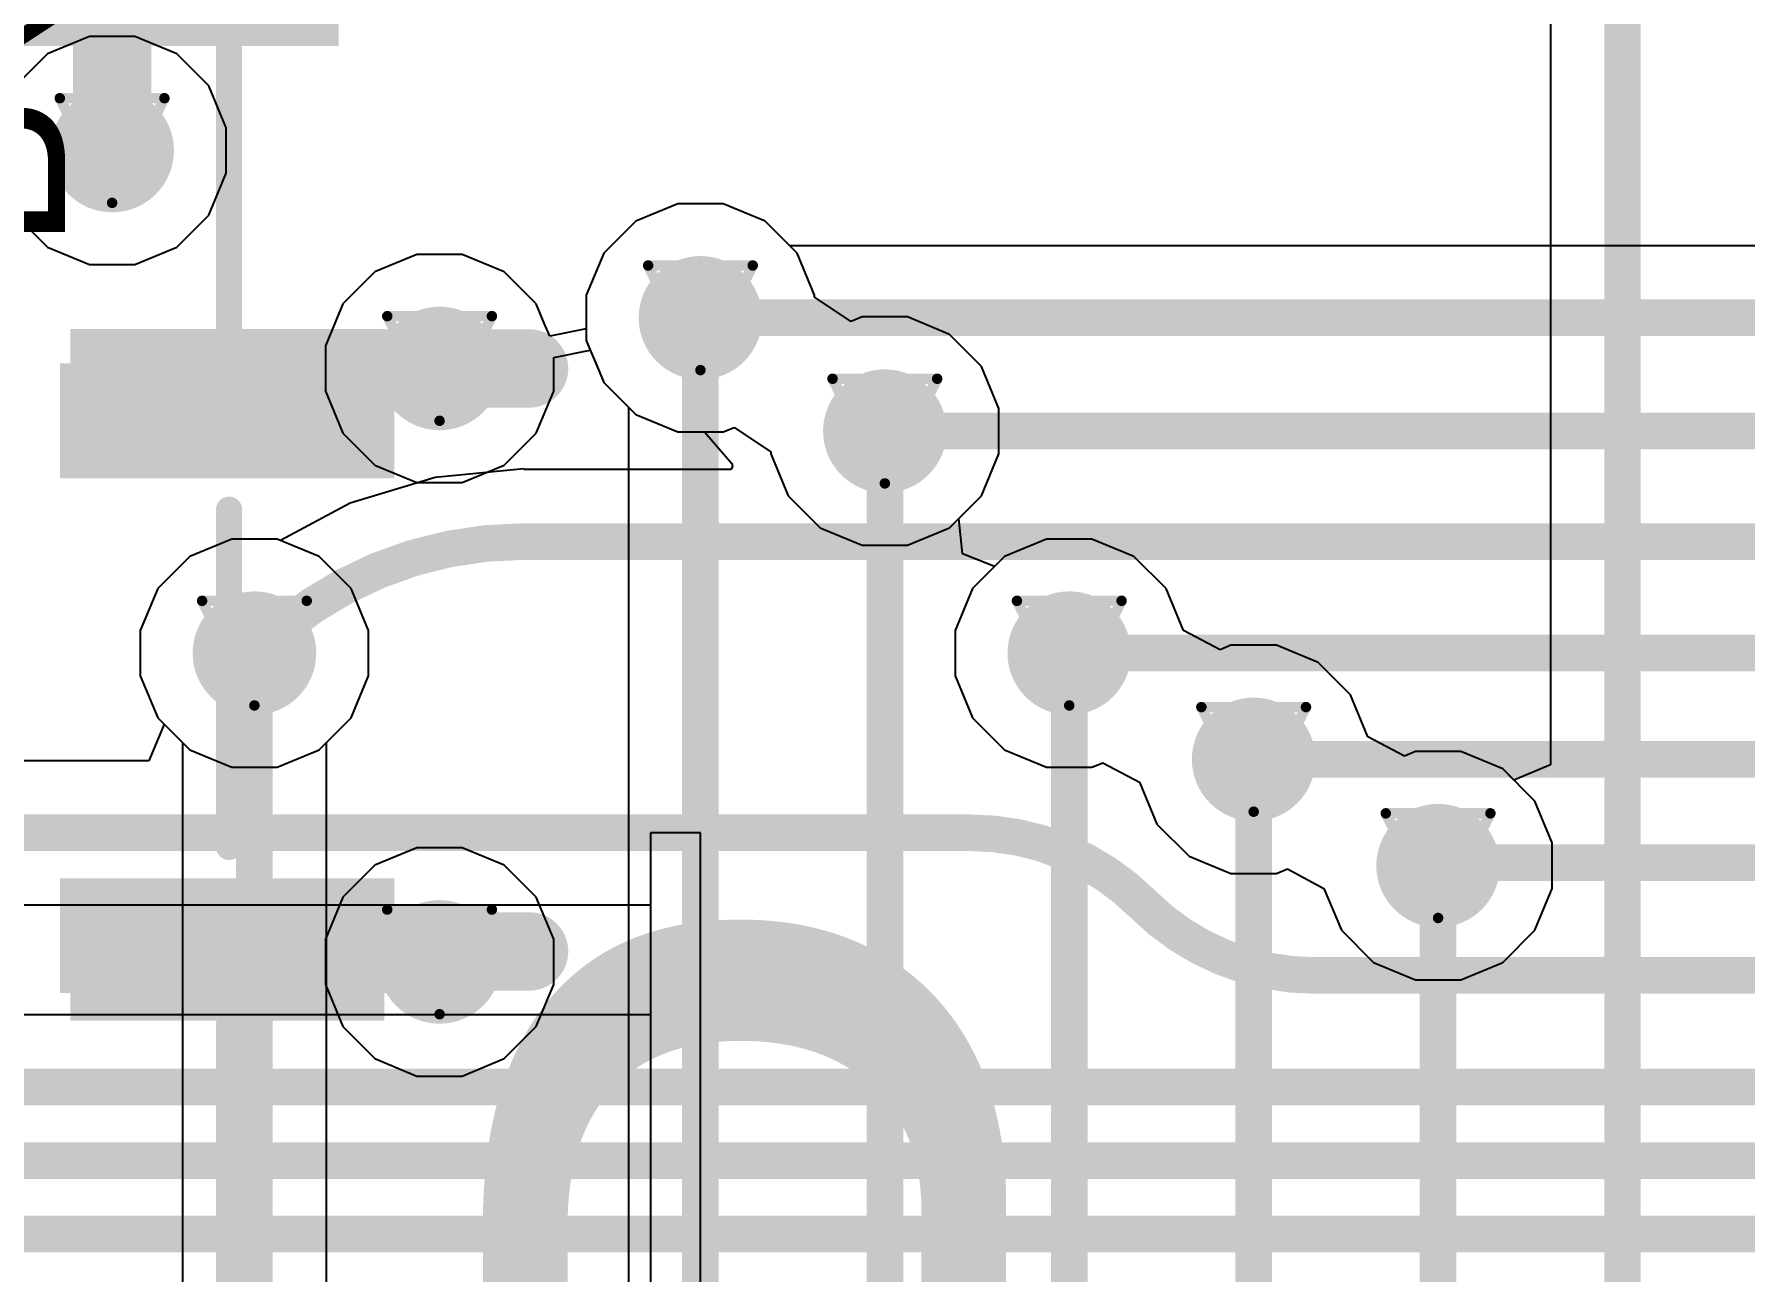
# Model space of a CAD drawing. Header units: inches. Extents: x 0 to 211, y 0 to 201.
# Drawn here: x 0.2434 to 0.5703, y 2.5834 to 2.82 of the extents above; entities that cross this region are included whole.
import ezdxf

# ---------------------------------------------------------------- set-up
doc = ezdxf.new("R2010")
doc.units = ezdxf.units.IN
doc.header["$MEASUREMENT"] = 0
for name, color, linetype in [('Bottom Layer', 5, 'Continuous'), ('Bottom Overlay', 54, 'Continuous'), ('Drill Drawing', 1, 'Continuous'), ('Layer 1', 16, 'Continuous'), ('Layer 2', 76, 'Continuous'), ('Top Layer', 1, 'Continuous'), ('Top Overlay', 2, 'Continuous'), ('Top Paste', 8, 'Continuous'), ('Top Solder', 216, 'Continuous'), ('Via Holes', 16, 'Continuous')]:
    doc.layers.add(name, color=color, linetype=linetype)
doc.styles.add('Arial', font='', dxfattribs={"height": 0.2})
doc.styles.add('Arial Black_Bold', font='', dxfattribs={"height": 0.2})
doc.styles.get('Arial').set_extended_font_data('Arial')
doc.styles.get('Arial Black_Bold').set_extended_font_data('Arial Black', bold=True)

# ---------------------------------------------------------------- blocks, each defined once
blk = doc.blocks.new('FH41_40S_0_5SH_05__32')
at = {"layer": 'Top Layer'}
for points in [[(0.418075, -0.05301), (0.448075, -0.05301), (0.448075, -0.13301), (0.418075, -0.13301)], [(0.237065, -0.08368), (0.255065, -0.08368), (0.255065, -0.14368), (0.237065, -0.14368)], [(0.335495, -0.0836799), (0.353495, -0.0836799), (0.353495, -0.1436799), (0.335495, -0.1436799)]]:
    blk.add_hatch(color=1, dxfattribs=at).paths.add_polyline_path(points)
at = {"layer": 'Top Paste'}
for points in [[(0.418075, -0.05301), (0.448075, -0.05301), (0.448075, -0.13301), (0.418075, -0.13301)], [(0.237065, -0.08368), (0.255065, -0.08368), (0.255065, -0.14368), (0.237065, -0.14368)], [(0.335495, -0.0836799), (0.353495, -0.0836799), (0.353495, -0.1436799), (0.335495, -0.1436799)]]:
    blk.add_hatch(color=8, dxfattribs=at).paths.add_polyline_path(points)
at = {"layer": 'Top Solder'}
for points in [[(0.416106, -0.051041), (0.450044, -0.051041), (0.450044, -0.134979), (0.416106, -0.134979)], [(0.235096, -0.081711), (0.257034, -0.081711), (0.257034, -0.145649), (0.235096, -0.145649)], [(0.333526, -0.0817109), (0.355464, -0.0817109), (0.355464, -0.1456489), (0.333526, -0.1456489)]]:
    blk.add_hatch(color=216, dxfattribs=at).paths.add_polyline_path(points)
at = {"layer": 'Top Overlay'}
for points in [[(0.164614, -0.114027, 0.005, 0.005, 0), (0.229086, -0.114027, 0.005, 0.005, 0)], [(0.263034, -0.114027, 0.005, 0.005, 0), (0.327516, -0.114027, 0.005, 0.005, 0)], [(0.361464, -0.114027, 0.005, 0.005, 0), (0.416096, -0.114027, 0.005, 0.005, 0)]]:
    blk.add_lwpolyline(points, format="xyseb", dxfattribs=at)
for points in [[(0.227836, -0.114027, 0.0025, 0.0025, 1), (0.230336, -0.114027, 0.0025, 0.0025, 1)], [(0.261784, -0.114027, 0.0025, 0.0025, 1), (0.264284, -0.114027, 0.0025, 0.0025, 1)], [(0.326266, -0.114027, 0.0025, 0.0025, 1), (0.328766, -0.114027, 0.0025, 0.0025, 1)], [(0.360214, -0.114027, 0.0025, 0.0025, 1), (0.362714, -0.114027, 0.0025, 0.0025, 1)], [(0.414846, -0.114027, 0.0025, 0.0025, 1), (0.417346, -0.114027, 0.0025, 0.0025, 1)]]:
    blk.add_lwpolyline(points, format="xyseb", close=True, dxfattribs=at)

msp = doc.modelspace()

# ---------------------------------------------------------------- hatches: boundary and pattern name
at = {"layer": 'Bottom Layer'}
h = msp.add_hatch(color=5, dxfattribs=at)
edge = h.paths.add_edge_path()
edge.add_arc((0.2583168, 2.797723), 0.011811, 0, 360)
h = msp.add_hatch(color=5, dxfattribs=at)
edge = h.paths.add_edge_path()
edge.add_arc((0.3707561, 2.7657497), 0.011811, 0, 360)
h = msp.add_hatch(color=5, dxfattribs=at)
edge = h.paths.add_edge_path()
edge.add_arc((0.3208984, 2.7560681), 0.011811, 0, 360)
h = msp.add_hatch(color=5, dxfattribs=at)
edge = h.paths.add_edge_path()
edge.add_arc((0.4060002, 2.7440962), 0.011811, 0, 360)
h = msp.add_hatch(color=5, dxfattribs=at)
edge = h.paths.add_edge_path()
edge.add_arc((0.2855121, 2.7016568), 0.011811, 0, 360)
h = msp.add_hatch(color=5, dxfattribs=at)
edge = h.paths.add_edge_path()
edge.add_arc((0.4412441, 2.7016568), 0.011811, 0, 360)
h = msp.add_hatch(color=5, dxfattribs=at)
edge = h.paths.add_edge_path()
edge.add_arc((0.4764882, 2.6813458), 0.011811, 0, 360)
h = msp.add_hatch(color=5, dxfattribs=at)
edge = h.paths.add_edge_path()
edge.add_arc((0.5117323, 2.6610348), 0.011811, 0, 360)
h = msp.add_hatch(color=5, dxfattribs=at)
edge = h.paths.add_edge_path()
edge.add_arc((0.3208984, 2.6426381), 0.011811, 0, 360)
at = {"layer": 'Layer 1'}
h = msp.add_hatch(color=16, dxfattribs=at)
edge = h.paths.add_edge_path()
edge.add_arc((0.2583168, 2.797723), 0.011811, 0, 360)
h = msp.add_hatch(color=16, dxfattribs=at)
edge = h.paths.add_edge_path()
edge.add_arc((0.3707561, 2.7657497), 0.011811, 0, 360)
h = msp.add_hatch(color=16, dxfattribs=at)
edge = h.paths.add_edge_path()
edge.add_arc((0.3208984, 2.7560681), 0.011811, 0, 360)
h = msp.add_hatch(color=16, dxfattribs=at)
edge = h.paths.add_edge_path()
edge.add_arc((0.4060002, 2.7440962), 0.011811, 0, 360)
h = msp.add_hatch(color=16, dxfattribs=at)
edge = h.paths.add_edge_path()
edge.add_arc((0.2855121, 2.7016568), 0.011811, 0, 360)
h = msp.add_hatch(color=16, dxfattribs=at)
edge = h.paths.add_edge_path()
edge.add_arc((0.4412441, 2.7016568), 0.011811, 0, 360)
h = msp.add_hatch(color=16, dxfattribs=at)
edge = h.paths.add_edge_path()
edge.add_arc((0.4764882, 2.6813458), 0.011811, 0, 360)
h = msp.add_hatch(color=16, dxfattribs=at)
edge = h.paths.add_edge_path()
edge.add_arc((0.5117323, 2.6610348), 0.011811, 0, 360)
h = msp.add_hatch(color=16, dxfattribs=at)
edge = h.paths.add_edge_path()
edge.add_arc((0.3208984, 2.6426381), 0.011811, 0, 360)
at = {"layer": 'Layer 2'}
h = msp.add_hatch(color=76, dxfattribs=at)
edge = h.paths.add_edge_path()
edge.add_arc((0.2583168, 2.797723), 0.011811, 0, 360)
h = msp.add_hatch(color=76, dxfattribs=at)
edge = h.paths.add_edge_path()
edge.add_arc((0.3707561, 2.7657497), 0.011811, 0, 360)
h = msp.add_hatch(color=76, dxfattribs=at)
edge = h.paths.add_edge_path()
edge.add_arc((0.3208984, 2.7560681), 0.011811, 0, 360)
h = msp.add_hatch(color=76, dxfattribs=at)
edge = h.paths.add_edge_path()
edge.add_arc((0.4060002, 2.7440962), 0.011811, 0, 360)
h = msp.add_hatch(color=76, dxfattribs=at)
edge = h.paths.add_edge_path()
edge.add_arc((0.2855121, 2.7016568), 0.011811, 0, 360)
h = msp.add_hatch(color=76, dxfattribs=at)
edge = h.paths.add_edge_path()
edge.add_arc((0.4412441, 2.7016568), 0.011811, 0, 360)
h = msp.add_hatch(color=76, dxfattribs=at)
edge = h.paths.add_edge_path()
edge.add_arc((0.4764882, 2.6813458), 0.011811, 0, 360)
h = msp.add_hatch(color=76, dxfattribs=at)
edge = h.paths.add_edge_path()
edge.add_arc((0.5117323, 2.6610348), 0.011811, 0, 360)
h = msp.add_hatch(color=76, dxfattribs=at)
edge = h.paths.add_edge_path()
edge.add_arc((0.3208984, 2.6426381), 0.011811, 0, 360)
at = {"layer": 'Top Layer'}
h = msp.add_hatch(color=1, dxfattribs=at)
edge = h.paths.add_edge_path()
edge.add_arc((0.2583168, 2.797723), 0.011811, 0, 360)
h = msp.add_hatch(color=1, dxfattribs=at)
edge = h.paths.add_edge_path()
edge.add_arc((0.3707561, 2.7657497), 0.011811, 0, 360)
h = msp.add_hatch(color=1, dxfattribs=at)
edge = h.paths.add_edge_path()
edge.add_arc((0.3208984, 2.7560681), 0.011811, 0, 360)
for points in [[(0.2503112, 2.7370681), (0.3103112, 2.7370681), (0.3103112, 2.7635821), (0.2503112, 2.7635821)], [(0.2503113, 2.6314318), (0.3103113, 2.6314318), (0.3103113, 2.656638), (0.2503113, 2.656638)]]:
    msp.add_hatch(color=1, dxfattribs=at).paths.add_polyline_path(points)
h = msp.add_hatch(color=1, dxfattribs=at)
edge = h.paths.add_edge_path()
edge.add_arc((0.4060002, 2.7440962), 0.011811, 0, 360)
h = msp.add_hatch(color=1, dxfattribs=at)
edge = h.paths.add_edge_path()
edge.add_arc((0.2855121, 2.7016568), 0.011811, 0, 360)
h = msp.add_hatch(color=1, dxfattribs=at)
edge = h.paths.add_edge_path()
edge.add_arc((0.4412441, 2.7016568), 0.011811, 0, 360)
h = msp.add_hatch(color=1, dxfattribs=at)
edge = h.paths.add_edge_path()
edge.add_arc((0.4764882, 2.6813458), 0.011811, 0, 360)
h = msp.add_hatch(color=1, dxfattribs=at)
edge = h.paths.add_edge_path()
edge.add_arc((0.5117323, 2.6610348), 0.011811, 0, 360)
h = msp.add_hatch(color=1, dxfattribs=at)
edge = h.paths.add_edge_path()
edge.add_arc((0.3208984, 2.6426381), 0.011811, 0, 360)
at = {"layer": 'Via Holes'}
h = msp.add_hatch(color=7, dxfattribs=at)
edge = h.paths.add_edge_path()
edge.add_arc((0.2583168, 2.797723), 0.0059055, 0, 360)
h = msp.add_hatch(color=7, dxfattribs=at)
edge = h.paths.add_edge_path()
edge.add_arc((0.3707561, 2.7657497), 0.0059055, 0, 360)
h = msp.add_hatch(color=7, dxfattribs=at)
edge = h.paths.add_edge_path()
edge.add_arc((0.3208984, 2.7560681), 0.0059055, 0, 360)
h = msp.add_hatch(color=7, dxfattribs=at)
edge = h.paths.add_edge_path()
edge.add_arc((0.4060002, 2.7440962), 0.0059055, 0, 360)
h = msp.add_hatch(color=7, dxfattribs=at)
edge = h.paths.add_edge_path()
edge.add_arc((0.2855121, 2.7016568), 0.0059055, 0, 360)
h = msp.add_hatch(color=7, dxfattribs=at)
edge = h.paths.add_edge_path()
edge.add_arc((0.4412441, 2.7016568), 0.0059055, 0, 360)
h = msp.add_hatch(color=7, dxfattribs=at)
edge = h.paths.add_edge_path()
edge.add_arc((0.4764882, 2.6813458), 0.0059055, 0, 360)
h = msp.add_hatch(color=7, dxfattribs=at)
edge = h.paths.add_edge_path()
edge.add_arc((0.5117323, 2.6610348), 0.0059055, 0, 360)
h = msp.add_hatch(color=7, dxfattribs=at)
edge = h.paths.add_edge_path()
edge.add_arc((0.3208984, 2.6426381), 0.0059055, 0, 360)

# ---------------------------------------------------------------- linework, layer by layer
at = {"layer": 'Bottom Layer'}
for p, q in [((0.5332119, 2.829804), (0.5332119, 2.6803002)), ((0.3664176, 2.7875607), (0.3584012, 2.7842402)), ((0.3750946, 2.7875607), (0.3664176, 2.7875607)), ((0.383111, 2.7842402), (0.3750946, 2.7875607)), ((0.3584012, 2.7842402), (0.3522656, 2.7781046)), ((0.3892466, 2.7781046), (0.383111, 2.7842402)), ((0.3522656, 2.7781046), (0.3489451, 2.7700882)), ((0.3925671, 2.7700882), (0.3892466, 2.7781046)), ((0.3489451, 2.7700882), (0.3489451, 2.7614112)), ((0.3925671, 2.7697169), (0.3925671, 2.7700882)), ((0.3995672, 2.7650396), (0.3925671, 2.7697169)), ((0.4016617, 2.7659072), (0.3995672, 2.7650396)), ((0.4103387, 2.7659072), (0.4016617, 2.7659072)), ((0.4183551, 2.7625867), (0.4103387, 2.7659072)), ((0.4244907, 2.7564511), (0.4183551, 2.7625867)), ((0.3489451, 2.7614112), (0.3522656, 2.7533948)), ((0.4278112, 2.7484347), (0.4244907, 2.7564511)), ((0.3522656, 2.7533948), (0.3569915, 2.7486689)), ((0.3569915, 2.7486689), (0.3569915, 2.4678591)), ((0.4278112, 2.7397577), (0.4278112, 2.7484347)), ((0.4244907, 2.7317413), (0.4278112, 2.7397577)), ((0.4201389, 2.7273895), (0.4244907, 2.7317413)), ((0.4208431, 2.7206265), (0.4201389, 2.7273895)), ((0.2811736, 2.7234678), (0.2731572, 2.7201473)), ((0.2898506, 2.7234678), (0.2811736, 2.7234678)), ((0.297867, 2.7201473), (0.2898506, 2.7234678)), ((0.4369056, 2.7234678), (0.4288892, 2.7201473)), ((0.4455826, 2.7234678), (0.4369056, 2.7234678)), ((0.453599, 2.7201473), (0.4455826, 2.7234678)), ((0.2731572, 2.7201473), (0.2670216, 2.7140117)), ((0.3040026, 2.7140117), (0.297867, 2.7201473)), ((0.4269279, 2.718186), (0.4208431, 2.7206265)), ((0.4288892, 2.7201473), (0.4269279, 2.718186)), ((0.4597346, 2.7140117), (0.453599, 2.7201473)), ((0.2670216, 2.7140117), (0.2637011, 2.7059953)), ((0.3073231, 2.7059953), (0.3040026, 2.7140117)), ((0.4630551, 2.7059954), (0.4597346, 2.7140117)), ((0.2637011, 2.7059953), (0.2637011, 2.6973183)), ((0.3073231, 2.6973183), (0.3073231, 2.7059953)), ((0.4700552, 2.7022892), (0.4630551, 2.7059954)), ((0.4721497, 2.7031568), (0.4700552, 2.7022892)), ((0.4808267, 2.7031568), (0.4721497, 2.7031568)), ((0.4888431, 2.6998363), (0.4808267, 2.7031568)), ((0.2637011, 2.6973183), (0.2670216, 2.6893019)), ((0.3040026, 2.6893019), (0.3073231, 2.6973183)), ((0.4949787, 2.6937007), (0.4888431, 2.6998363)), ((0.4982992, 2.6856844), (0.4949787, 2.6937007)), ((0.2670216, 2.6893019), (0.2717476, 2.6845759)), ((0.2992766, 2.6845759), (0.3040026, 2.6893019)), ((0.2717476, 2.6845759), (0.2717476, 2.3712637)), ((0.2992766, 2.3701575), (0.2992766, 2.6845759)), ((0.5052993, 2.6819782), (0.4982992, 2.6856844)), ((0.5073938, 2.6828458), (0.5052993, 2.6819782)), ((0.5160708, 2.6828458), (0.5073938, 2.6828458)), ((0.5240872, 2.6795253), (0.5160708, 2.6828458)), ((0.5262119, 2.6774006), (0.5240872, 2.6795253)), ((0.5332119, 2.6803002), (0.5262119, 2.6774006))]:
    msp.add_line(p, q, dxfattribs=at)
for points in [[(0.5469764, 2.4507781, 0.007, 0.007, 0), (0.5469764, 2.9341599, 0.007, 0.007, 0)], [(0.370756, 2.7657496, 0.007, 0.007, 0), (0.3707561, 2.7657497, 0.007, 0.007, 0)], [(0.370756, 2.4507781, 0.007, 0.007, 0), (0.370756, 2.7657496, 0.007, 0.007, 0)], [(0.4060001, 2.7440961, 0.007, 0.007, 0), (0.4060002, 2.7440962, 0.007, 0.007, 0)], [(0.4060001, 2.4507781, 0.007, 0.007, 0), (0.4060001, 2.7440961, 0.007, 0.007, 0)], [(0.2855121, 2.3701575, 0.007, 0.007, 0), (0.2855121, 2.7016568, 0.007, 0.007, 0)], [(0.4412441, 2.4507781, 0.007, 0.007, 0), (0.4412441, 2.7016568, 0.007, 0.007, 0)], [(0.4764882, 2.4507781, 0.007, 0.007, 0), (0.4764882, 2.6813458, 0.007, 0.007, 0)], [(0.5117323, 2.4507781, 0.007, 0.007, 0), (0.5117323, 2.6610348, 0.007, 0.007, 0)]]:
    msp.add_lwpolyline(points, format="xyseb", dxfattribs=at)
for points in [[(0.369006, 2.7657496, 0.0035, 0.0035, 1), (0.372506, 2.7657496, 0.0035, 0.0035, 1)], [(0.369006, 2.7657496, 0.0035, 0.0035, 1), (0.372506, 2.7657496, 0.0035, 0.0035, 1)], [(0.3690061, 2.7657497, 0.0035, 0.0035, 1), (0.3725061, 2.7657497, 0.0035, 0.0035, 1)], [(0.4042501, 2.7440961, 0.0035, 0.0035, 1), (0.4077501, 2.7440961, 0.0035, 0.0035, 1)], [(0.4042501, 2.7440961, 0.0035, 0.0035, 1), (0.4077501, 2.7440961, 0.0035, 0.0035, 1)], [(0.4042502, 2.7440962, 0.0035, 0.0035, 1), (0.4077502, 2.7440962, 0.0035, 0.0035, 1)], [(0.2837621, 2.7016568, 0.0035, 0.0035, 1), (0.2872621, 2.7016568, 0.0035, 0.0035, 1)], [(0.4394941, 2.7016568, 0.0035, 0.0035, 1), (0.4429941, 2.7016568, 0.0035, 0.0035, 1)], [(0.4747382, 2.6813458, 0.0035, 0.0035, 1), (0.4782382, 2.6813458, 0.0035, 0.0035, 1)], [(0.5099823, 2.6610348, 0.0035, 0.0035, 1), (0.5134823, 2.6610348, 0.0035, 0.0035, 1)]]:
    msp.add_lwpolyline(points, format="xyseb", close=True, dxfattribs=at)
at = {"layer": 'Drill Drawing'}
for points in [[(0.2483168, 2.807723, 0.002, 0.002, 0), (0.2683168, 2.807723, 0.002, 0.002, 0)], [(0.2483168, 2.807723, 0.002, 0.002, 0), (0.2583168, 2.787723, 0.002, 0.002, 0)], [(0.2583168, 2.787723, 0.002, 0.002, 0), (0.2683168, 2.807723, 0.002, 0.002, 0)], [(0.3607561, 2.7757497, 0.002, 0.002, 0), (0.3807561, 2.7757497, 0.002, 0.002, 0)], [(0.3607561, 2.7757497, 0.002, 0.002, 0), (0.3707561, 2.7557497, 0.002, 0.002, 0)], [(0.3707561, 2.7557497, 0.002, 0.002, 0), (0.3807561, 2.7757497, 0.002, 0.002, 0)], [(0.3108984, 2.7660681, 0.002, 0.002, 0), (0.3308984, 2.7660681, 0.002, 0.002, 0)], [(0.3108984, 2.7660681, 0.002, 0.002, 0), (0.3208984, 2.7460681, 0.002, 0.002, 0)], [(0.3208984, 2.7460681, 0.002, 0.002, 0), (0.3308984, 2.7660681, 0.002, 0.002, 0)], [(0.3960002, 2.7540962, 0.002, 0.002, 0), (0.4160002, 2.7540962, 0.002, 0.002, 0)], [(0.3960002, 2.7540962, 0.002, 0.002, 0), (0.4060002, 2.7340962, 0.002, 0.002, 0)], [(0.4060002, 2.7340962, 0.002, 0.002, 0), (0.4160002, 2.7540962, 0.002, 0.002, 0)], [(0.2755121, 2.7116568, 0.002, 0.002, 0), (0.2955121, 2.7116568, 0.002, 0.002, 0)], [(0.2755121, 2.7116568, 0.002, 0.002, 0), (0.2855121, 2.6916568, 0.002, 0.002, 0)], [(0.2855121, 2.6916568, 0.002, 0.002, 0), (0.2955121, 2.7116568, 0.002, 0.002, 0)], [(0.4312441, 2.7116568, 0.002, 0.002, 0), (0.4512441, 2.7116568, 0.002, 0.002, 0)], [(0.4312441, 2.7116568, 0.002, 0.002, 0), (0.4412441, 2.6916568, 0.002, 0.002, 0)], [(0.4412441, 2.6916568, 0.002, 0.002, 0), (0.4512441, 2.7116568, 0.002, 0.002, 0)], [(0.4664882, 2.6913458, 0.002, 0.002, 0), (0.4864882, 2.6913458, 0.002, 0.002, 0)], [(0.4664882, 2.6913458, 0.002, 0.002, 0), (0.4764882, 2.6713458, 0.002, 0.002, 0)], [(0.4764882, 2.6713458, 0.002, 0.002, 0), (0.4864882, 2.6913458, 0.002, 0.002, 0)], [(0.5017323, 2.6710348, 0.002, 0.002, 0), (0.5217323, 2.6710348, 0.002, 0.002, 0)], [(0.5017323, 2.6710348, 0.002, 0.002, 0), (0.5117323, 2.6510348, 0.002, 0.002, 0)], [(0.5117323, 2.6510348, 0.002, 0.002, 0), (0.5217323, 2.6710348, 0.002, 0.002, 0)], [(0.3108984, 2.6526381, 0.002, 0.002, 0), (0.3308984, 2.6526381, 0.002, 0.002, 0)], [(0.3108984, 2.6526381, 0.002, 0.002, 0), (0.3208984, 2.6326381, 0.002, 0.002, 0)], [(0.3208984, 2.6326381, 0.002, 0.002, 0), (0.3308984, 2.6526381, 0.002, 0.002, 0)]]:
    msp.add_lwpolyline(points, format="xyseb", dxfattribs=at)
for points in [[(0.2478168, 2.807723, 0.001, 0.001, 1), (0.2488168, 2.807723, 0.001, 0.001, 1)], [(0.2478168, 2.807723, 0.001, 0.001, 1), (0.2488168, 2.807723, 0.001, 0.001, 1)], [(0.2678168, 2.807723, 0.001, 0.001, 1), (0.2688168, 2.807723, 0.001, 0.001, 1)], [(0.2678168, 2.807723, 0.001, 0.001, 1), (0.2688168, 2.807723, 0.001, 0.001, 1)], [(0.2578168, 2.787723, 0.001, 0.001, 1), (0.2588168, 2.787723, 0.001, 0.001, 1)], [(0.2578168, 2.787723, 0.001, 0.001, 1), (0.2588168, 2.787723, 0.001, 0.001, 1)], [(0.3602561, 2.7757497, 0.001, 0.001, 1), (0.3612561, 2.7757497, 0.001, 0.001, 1)], [(0.3602561, 2.7757497, 0.001, 0.001, 1), (0.3612561, 2.7757497, 0.001, 0.001, 1)], [(0.3802561, 2.7757497, 0.001, 0.001, 1), (0.3812561, 2.7757497, 0.001, 0.001, 1)], [(0.3802561, 2.7757497, 0.001, 0.001, 1), (0.3812561, 2.7757497, 0.001, 0.001, 1)], [(0.3103984, 2.7660681, 0.001, 0.001, 1), (0.3113984, 2.7660681, 0.001, 0.001, 1)], [(0.3103984, 2.7660681, 0.001, 0.001, 1), (0.3113984, 2.7660681, 0.001, 0.001, 1)], [(0.3303984, 2.7660681, 0.001, 0.001, 1), (0.3313984, 2.7660681, 0.001, 0.001, 1)], [(0.3303984, 2.7660681, 0.001, 0.001, 1), (0.3313984, 2.7660681, 0.001, 0.001, 1)], [(0.3702561, 2.7557497, 0.001, 0.001, 1), (0.3712561, 2.7557497, 0.001, 0.001, 1)], [(0.3702561, 2.7557497, 0.001, 0.001, 1), (0.3712561, 2.7557497, 0.001, 0.001, 1)], [(0.3955002, 2.7540962, 0.001, 0.001, 1), (0.3965002, 2.7540962, 0.001, 0.001, 1)], [(0.3955002, 2.7540962, 0.001, 0.001, 1), (0.3965002, 2.7540962, 0.001, 0.001, 1)], [(0.4155002, 2.7540962, 0.001, 0.001, 1), (0.4165002, 2.7540962, 0.001, 0.001, 1)], [(0.4155002, 2.7540962, 0.001, 0.001, 1), (0.4165002, 2.7540962, 0.001, 0.001, 1)], [(0.3203984, 2.7460681, 0.001, 0.001, 1), (0.3213984, 2.7460681, 0.001, 0.001, 1)], [(0.3203984, 2.7460681, 0.001, 0.001, 1), (0.3213984, 2.7460681, 0.001, 0.001, 1)], [(0.4055002, 2.7340962, 0.001, 0.001, 1), (0.4065002, 2.7340962, 0.001, 0.001, 1)], [(0.4055002, 2.7340962, 0.001, 0.001, 1), (0.4065002, 2.7340962, 0.001, 0.001, 1)], [(0.2750121, 2.7116568, 0.001, 0.001, 1), (0.2760121, 2.7116568, 0.001, 0.001, 1)], [(0.2750121, 2.7116568, 0.001, 0.001, 1), (0.2760121, 2.7116568, 0.001, 0.001, 1)], [(0.2950121, 2.7116568, 0.001, 0.001, 1), (0.2960121, 2.7116568, 0.001, 0.001, 1)], [(0.2950121, 2.7116568, 0.001, 0.001, 1), (0.2960121, 2.7116568, 0.001, 0.001, 1)], [(0.4307441, 2.7116568, 0.001, 0.001, 1), (0.4317441, 2.7116568, 0.001, 0.001, 1)], [(0.4307441, 2.7116568, 0.001, 0.001, 1), (0.4317441, 2.7116568, 0.001, 0.001, 1)], [(0.4507441, 2.7116568, 0.001, 0.001, 1), (0.4517441, 2.7116568, 0.001, 0.001, 1)], [(0.4507441, 2.7116568, 0.001, 0.001, 1), (0.4517441, 2.7116568, 0.001, 0.001, 1)], [(0.2850121, 2.6916568, 0.001, 0.001, 1), (0.2860121, 2.6916568, 0.001, 0.001, 1)], [(0.2850121, 2.6916568, 0.001, 0.001, 1), (0.2860121, 2.6916568, 0.001, 0.001, 1)], [(0.4407441, 2.6916568, 0.001, 0.001, 1), (0.4417441, 2.6916568, 0.001, 0.001, 1)], [(0.4407441, 2.6916568, 0.001, 0.001, 1), (0.4417441, 2.6916568, 0.001, 0.001, 1)], [(0.4659882, 2.6913458, 0.001, 0.001, 1), (0.4669882, 2.6913458, 0.001, 0.001, 1)], [(0.4659882, 2.6913458, 0.001, 0.001, 1), (0.4669882, 2.6913458, 0.001, 0.001, 1)], [(0.4859882, 2.6913458, 0.001, 0.001, 1), (0.4869882, 2.6913458, 0.001, 0.001, 1)], [(0.4859882, 2.6913458, 0.001, 0.001, 1), (0.4869882, 2.6913458, 0.001, 0.001, 1)], [(0.4759882, 2.6713458, 0.001, 0.001, 1), (0.4769882, 2.6713458, 0.001, 0.001, 1)], [(0.4759882, 2.6713458, 0.001, 0.001, 1), (0.4769882, 2.6713458, 0.001, 0.001, 1)], [(0.5012323, 2.6710348, 0.001, 0.001, 1), (0.5022323, 2.6710348, 0.001, 0.001, 1)], [(0.5012323, 2.6710348, 0.001, 0.001, 1), (0.5022323, 2.6710348, 0.001, 0.001, 1)], [(0.5212323, 2.6710348, 0.001, 0.001, 1), (0.5222323, 2.6710348, 0.001, 0.001, 1)], [(0.5212323, 2.6710348, 0.001, 0.001, 1), (0.5222323, 2.6710348, 0.001, 0.001, 1)], [(0.3103984, 2.6526381, 0.001, 0.001, 1), (0.3113984, 2.6526381, 0.001, 0.001, 1)], [(0.3103984, 2.6526381, 0.001, 0.001, 1), (0.3113984, 2.6526381, 0.001, 0.001, 1)], [(0.3303984, 2.6526381, 0.001, 0.001, 1), (0.3313984, 2.6526381, 0.001, 0.001, 1)], [(0.3303984, 2.6526381, 0.001, 0.001, 1), (0.3313984, 2.6526381, 0.001, 0.001, 1)], [(0.5112323, 2.6510348, 0.001, 0.001, 1), (0.5122323, 2.6510348, 0.001, 0.001, 1)], [(0.5112323, 2.6510348, 0.001, 0.001, 1), (0.5122323, 2.6510348, 0.001, 0.001, 1)], [(0.3203984, 2.6326381, 0.001, 0.001, 1), (0.3213984, 2.6326381, 0.001, 0.001, 1)], [(0.3203984, 2.6326381, 0.001, 0.001, 1), (0.3213984, 2.6326381, 0.001, 0.001, 1)]]:
    msp.add_lwpolyline(points, format="xyseb", close=True, dxfattribs=at)
at = {"layer": 'Layer 1'}
for p, q in [((0.3664176, 2.7875607), (0.3584012, 2.7842402)), ((0.3750946, 2.7875607), (0.3664176, 2.7875607)), ((0.383111, 2.7842402), (0.3750946, 2.7875607)), ((0.3584012, 2.7842402), (0.3522656, 2.7781046)), ((0.3892466, 2.7781046), (0.383111, 2.7842402)), ((0.3522656, 2.7781046), (0.3489451, 2.7700882)), ((0.3925671, 2.7700882), (0.3892466, 2.7781046)), ((0.3489451, 2.7700882), (0.3489451, 2.7614112)), ((0.3925671, 2.7697169), (0.3925671, 2.7700882)), ((0.3995672, 2.7650396), (0.3925671, 2.7697169)), ((0.4016617, 2.7659072), (0.3995672, 2.7650396)), ((0.4103387, 2.7659072), (0.4016617, 2.7659072)), ((0.4183551, 2.7625867), (0.4103387, 2.7659072)), ((0.4244907, 2.7564511), (0.4183551, 2.7625867)), ((0.3489451, 2.7614112), (0.3522656, 2.7533948)), ((0.4278112, 2.7484347), (0.4244907, 2.7564511)), ((0.3522656, 2.7533948), (0.3584012, 2.7472592)), ((0.3584012, 2.7472592), (0.3664176, 2.7439387)), ((0.4278112, 2.7397577), (0.4278112, 2.7484347)), ((0.3664176, 2.7439387), (0.3750946, 2.7439387)), ((0.3750946, 2.7439387), (0.3771891, 2.7448063)), ((0.3771891, 2.7448063), (0.3841892, 2.740129)), ((0.3841892, 2.740129), (0.3841892, 2.7397577)), ((0.3841892, 2.7397577), (0.3875097, 2.7317413)), ((0.4244907, 2.7317413), (0.4278112, 2.7397577)), ((0.3875097, 2.7317413), (0.3936453, 2.7256057)), ((0.4183551, 2.7256057), (0.4244907, 2.7317413)), ((0.2811736, 2.7234678), (0.2731572, 2.7201473)), ((0.2898506, 2.7234678), (0.2811736, 2.7234678)), ((0.297867, 2.7201473), (0.2898506, 2.7234678)), ((0.3936453, 2.7256057), (0.4016617, 2.7222852)), ((0.4103387, 2.7222852), (0.4183551, 2.7256057)), ((0.4369056, 2.7234678), (0.4288892, 2.7201473)), ((0.4455826, 2.7234678), (0.4369056, 2.7234678)), ((0.453599, 2.7201473), (0.4455826, 2.7234678)), ((0.2731572, 2.7201473), (0.2670216, 2.7140117)), ((0.3040026, 2.7140117), (0.297867, 2.7201473)), ((0.4016617, 2.7222852), (0.4103387, 2.7222852)), ((0.4288892, 2.7201473), (0.4227536, 2.7140117)), ((0.4597346, 2.7140117), (0.453599, 2.7201473)), ((0.2670216, 2.7140117), (0.2637011, 2.7059953)), ((0.3073231, 2.7059953), (0.3040026, 2.7140117)), ((0.4227536, 2.7140117), (0.4194331, 2.7059953)), ((0.4630551, 2.7059954), (0.4597346, 2.7140117)), ((0.2637011, 2.7059953), (0.2637011, 2.6973183)), ((0.3073231, 2.6973183), (0.3073231, 2.7059953)), ((0.4194331, 2.7059953), (0.4194331, 2.6973183)), ((0.4700552, 2.7022892), (0.4630551, 2.7059954)), ((0.4721497, 2.7031568), (0.4700552, 2.7022892)), ((0.4808267, 2.7031568), (0.4721497, 2.7031568)), ((0.4888431, 2.6998363), (0.4808267, 2.7031568)), ((0.2637011, 2.6973183), (0.2670216, 2.6893019)), ((0.3040026, 2.6893019), (0.3073231, 2.6973183)), ((0.4194331, 2.6973183), (0.4227536, 2.6893019)), ((0.4949787, 2.6937007), (0.4888431, 2.6998363)), ((0.4982992, 2.6856844), (0.4949787, 2.6937007)), ((0.2670216, 2.6893019), (0.2731572, 2.6831663)), ((0.297867, 2.6831663), (0.3040026, 2.6893019)), ((0.4227536, 2.6893019), (0.4288892, 2.6831663)), ((0.5052993, 2.6819782), (0.4982992, 2.6856844)), ((0.2731572, 2.6831663), (0.2811736, 2.6798458)), ((0.2898506, 2.6798458), (0.297867, 2.6831663)), ((0.4288892, 2.6831663), (0.4369056, 2.6798458)), ((0.5073938, 2.6828458), (0.5052993, 2.6819782)), ((0.5160708, 2.6828458), (0.5073938, 2.6828458)), ((0.5240872, 2.6795253), (0.5160708, 2.6828458)), ((0.2811736, 2.6798458), (0.2898506, 2.6798458)), ((0.4369056, 2.6798458), (0.4455826, 2.6798458)), ((0.4455826, 2.6798458), (0.4476771, 2.6807134)), ((0.4476771, 2.6807134), (0.4546772, 2.6770072)), ((0.5302228, 2.6733897), (0.5240872, 2.6795253)), ((0.4546772, 2.6770072), (0.4579977, 2.6689909)), ((0.5335433, 2.6653733), (0.5302228, 2.6733897)), ((0.4579977, 2.6689909), (0.4641333, 2.6628553)), ((0.5335433, 2.6566963), (0.5335433, 2.6653733)), ((0.4641333, 2.6628553), (0.4721497, 2.6595348)), ((0.4721497, 2.6595348), (0.4808267, 2.6595348)), ((0.4808267, 2.6595348), (0.4829212, 2.6604024)), ((0.4829212, 2.6604024), (0.4899213, 2.6566962)), ((0.4899213, 2.6566962), (0.4932418, 2.6486799)), ((0.5302228, 2.6486799), (0.5335433, 2.6566963)), ((0.4932418, 2.6486799), (0.4993774, 2.6425443)), ((0.5240872, 2.6425443), (0.5302228, 2.6486799)), ((0.4993774, 2.6425443), (0.5073938, 2.6392238)), ((0.5160708, 2.6392238), (0.5240872, 2.6425443)), ((0.5073938, 2.6392238), (0.5160708, 2.6392238))]:
    msp.add_line(p, q, dxfattribs=at)
at = {"layer": 'Layer 2'}
for p, q in [((0.2539783, 2.819534), (0.2459619, 2.8162135)), ((0.2626553, 2.819534), (0.2539783, 2.819534)), ((0.2706717, 2.8162135), (0.2626553, 2.819534)), ((0.2459619, 2.8162135), (0.2398263, 2.8100779)), ((0.2768073, 2.8100779), (0.2706717, 2.8162135)), ((0.2801278, 2.8020615), (0.2768073, 2.8100779)), ((0.2801278, 2.7933845), (0.2801278, 2.8020615)), ((0.2768073, 2.7853681), (0.2801278, 2.7933845)), ((0.3664176, 2.7875607), (0.3584012, 2.7842402)), ((0.3750946, 2.7875607), (0.3664176, 2.7875607)), ((0.383111, 2.7842402), (0.3750946, 2.7875607)), ((0.2398263, 2.7853681), (0.2459619, 2.7792325)), ((0.2706717, 2.7792325), (0.2768073, 2.7853681)), ((0.3584012, 2.7842402), (0.3522656, 2.7781046)), ((0.3892466, 2.7781046), (0.383111, 2.7842402)), ((0.2459619, 2.7792325), (0.2539783, 2.775912)), ((0.2626553, 2.775912), (0.2706717, 2.7792325)), ((0.2539783, 2.775912), (0.2626553, 2.775912)), ((0.3165599, 2.7778791), (0.3085435, 2.7745586)), ((0.3252369, 2.7778791), (0.3165599, 2.7778791)), ((0.3332533, 2.7745586), (0.3252369, 2.7778791)), ((0.3522656, 2.7781046), (0.3489451, 2.7700882)), ((0.3925671, 2.7700882), (0.3892466, 2.7781046)), ((0.3085435, 2.7745586), (0.3024079, 2.768423)), ((0.3393889, 2.768423), (0.3332533, 2.7745586)), ((0.3489451, 2.7700882), (0.3489449, 2.7636443)), ((0.3925671, 2.7697169), (0.3925671, 2.7700882)), ((0.3995672, 2.7650396), (0.3925671, 2.7697169)), ((0.3024079, 2.768423), (0.2990874, 2.7604066)), ((0.3409105, 2.7647495), (0.3393889, 2.768423)), ((0.4016617, 2.7659072), (0.3995672, 2.7650396)), ((0.4103387, 2.7659072), (0.4016617, 2.7659072)), ((0.4183551, 2.7625867), (0.4103387, 2.7659072)), ((0.3419452, 2.762252), (0.3409105, 2.7647495)), ((0.3489449, 2.7636443), (0.3419452, 2.762252)), ((0.4244907, 2.7564511), (0.4183551, 2.7625867)), ((0.2990874, 2.7604066), (0.2990874, 2.7517296)), ((0.3427096, 2.7581735), (0.3497093, 2.7595658)), ((0.3497093, 2.7595658), (0.350744, 2.7570683)), ((0.3427094, 2.7517296), (0.3427096, 2.7581735)), ((0.350744, 2.7570683), (0.3522656, 2.7533948)), ((0.4278112, 2.7484347), (0.4244907, 2.7564511)), ((0.3522656, 2.7533948), (0.3584012, 2.7472592)), ((0.2990874, 2.7517296), (0.3024079, 2.7437132)), ((0.3393889, 2.7437132), (0.3427094, 2.7517296)), ((0.3584012, 2.7472592), (0.3664176, 2.7439387)), ((0.4278112, 2.7397577), (0.4278112, 2.7484347)), ((0.3024079, 2.7437132), (0.3085435, 2.7375776)), ((0.3332533, 2.7375776), (0.3393889, 2.7437132)), ((0.3664176, 2.7439387), (0.3750946, 2.7439387)), ((0.3750946, 2.7439387), (0.3771891, 2.7448063)), ((0.3771891, 2.7448063), (0.3841892, 2.740129)), ((0.3841892, 2.740129), (0.3841892, 2.7397577)), ((0.3841892, 2.7397577), (0.3875097, 2.7317413)), ((0.4244907, 2.7317413), (0.4278112, 2.7397577)), ((0.3085435, 2.7375776), (0.3165599, 2.7342571)), ((0.3252369, 2.7342571), (0.3332533, 2.7375776)), ((0.3165599, 2.7342571), (0.3252369, 2.7342571)), ((0.3875097, 2.7317413), (0.3936453, 2.7256057)), ((0.4183551, 2.7256057), (0.4244907, 2.7317413)), ((0.2811736, 2.7234678), (0.2731572, 2.7201473)), ((0.2898506, 2.7234678), (0.2811736, 2.7234678)), ((0.297867, 2.7201473), (0.2898506, 2.7234678)), ((0.3936453, 2.7256057), (0.4016617, 2.7222852)), ((0.4103387, 2.7222852), (0.4183551, 2.7256057)), ((0.4369056, 2.7234678), (0.4288892, 2.7201473)), ((0.4455826, 2.7234678), (0.4369056, 2.7234678)), ((0.453599, 2.7201473), (0.4455826, 2.7234678)), ((0.2731572, 2.7201473), (0.2670216, 2.7140117)), ((0.3040026, 2.7140117), (0.297867, 2.7201473)), ((0.4016617, 2.7222852), (0.4103387, 2.7222852)), ((0.4288892, 2.7201473), (0.4227536, 2.7140117)), ((0.4597346, 2.7140117), (0.453599, 2.7201473)), ((0.2670216, 2.7140117), (0.2637011, 2.7059953)), ((0.3073231, 2.7059953), (0.3040026, 2.7140117)), ((0.4227536, 2.7140117), (0.4194331, 2.7059953)), ((0.4630551, 2.7059954), (0.4597346, 2.7140117)), ((0.2637011, 2.7059953), (0.2637011, 2.6973183)), ((0.3073231, 2.6973183), (0.3073231, 2.7059953)), ((0.4194331, 2.7059953), (0.4194331, 2.6973183)), ((0.4700552, 2.7022892), (0.4630551, 2.7059954)), ((0.4721497, 2.7031568), (0.4700552, 2.7022892)), ((0.4808267, 2.7031568), (0.4721497, 2.7031568)), ((0.4888431, 2.6998363), (0.4808267, 2.7031568)), ((0.2637011, 2.6973183), (0.2670216, 2.6893019)), ((0.3040026, 2.6893019), (0.3073231, 2.6973183)), ((0.4194331, 2.6973183), (0.4227536, 2.6893019)), ((0.4949787, 2.6937007), (0.4888431, 2.6998363)), ((0.4982992, 2.6856844), (0.4949787, 2.6937007)), ((0.2670216, 2.6893019), (0.2731572, 2.6831663)), ((0.297867, 2.6831663), (0.3040026, 2.6893019)), ((0.4227536, 2.6893019), (0.4288892, 2.6831663)), ((0.5052993, 2.6819782), (0.4982992, 2.6856844)), ((0.2731572, 2.6831663), (0.2811736, 2.6798458)), ((0.2898506, 2.6798458), (0.297867, 2.6831663)), ((0.4288892, 2.6831663), (0.4369056, 2.6798458)), ((0.5073938, 2.6828458), (0.5052993, 2.6819782)), ((0.5160708, 2.6828458), (0.5073938, 2.6828458)), ((0.5240872, 2.6795253), (0.5160708, 2.6828458)), ((0.2811736, 2.6798458), (0.2898506, 2.6798458)), ((0.4369056, 2.6798458), (0.4455826, 2.6798458)), ((0.4455826, 2.6798458), (0.4476771, 2.6807134)), ((0.4476771, 2.6807134), (0.4546772, 2.6770072)), ((0.5302228, 2.6733897), (0.5240872, 2.6795253)), ((0.4546772, 2.6770072), (0.4579977, 2.6689909)), ((0.5335433, 2.6653733), (0.5302228, 2.6733897)), ((0.4579977, 2.6689909), (0.4641333, 2.6628553)), ((0.3165599, 2.6644491), (0.3085435, 2.6611286)), ((0.3252369, 2.6644491), (0.3165599, 2.6644491)), ((0.3332533, 2.6611286), (0.3252369, 2.6644491)), ((0.5335433, 2.6566963), (0.5335433, 2.6653733)), ((0.4641333, 2.6628553), (0.4721497, 2.6595348)), ((0.3085435, 2.6611286), (0.3024079, 2.654993)), ((0.3393889, 2.654993), (0.3332533, 2.6611286)), ((0.4721497, 2.6595348), (0.4808267, 2.6595348)), ((0.4808267, 2.6595348), (0.4829212, 2.6604024)), ((0.4829212, 2.6604024), (0.4899213, 2.6566962)), ((0.3024079, 2.654993), (0.2990874, 2.6469766)), ((0.3427094, 2.6469766), (0.3393889, 2.654993)), ((0.4899213, 2.6566962), (0.4932418, 2.6486799)), ((0.5302228, 2.6486799), (0.5335433, 2.6566963)), ((0.4932418, 2.6486799), (0.4993774, 2.6425443)), ((0.5240872, 2.6425443), (0.5302228, 2.6486799)), ((0.2990874, 2.6469766), (0.2990874, 2.6382996)), ((0.3427094, 2.6382996), (0.3427094, 2.6469766)), ((0.4993774, 2.6425443), (0.5073938, 2.6392238)), ((0.5160708, 2.6392238), (0.5240872, 2.6425443)), ((0.2990874, 2.6382996), (0.3024079, 2.6302832)), ((0.3393889, 2.6302832), (0.3427094, 2.6382996)), ((0.5073938, 2.6392238), (0.5160708, 2.6392238)), ((0.3024079, 2.6302832), (0.3085435, 2.6241476)), ((0.3332533, 2.6241476), (0.3393889, 2.6302832)), ((0.3085435, 2.6241476), (0.3165599, 2.6208271)), ((0.3252369, 2.6208271), (0.3332533, 2.6241476)), ((0.3165599, 2.6208271), (0.3252369, 2.6208271))]:
    msp.add_line(p, q, dxfattribs=at)
at = {"layer": 'Top Layer'}
for p, q in [((0.3664176, 2.7875607), (0.3584012, 2.7842402)), ((0.3750946, 2.7875607), (0.3664176, 2.7875607)), ((0.383111, 2.7842402), (0.3750946, 2.7875607)), ((0.3584012, 2.7842402), (0.3522656, 2.7781046)), ((0.387837, 2.7795142), (0.383111, 2.7842402)), ((0.6781512, 2.7795142), (0.387837, 2.7795142)), ((0.3522656, 2.7781046), (0.3489451, 2.7700882)), ((0.3489451, 2.7700882), (0.3489451, 2.7614112)), ((0.3489451, 2.7614112), (0.3522656, 2.7533948)), ((0.3522656, 2.7533948), (0.3584012, 2.7472592)), ((0.3584012, 2.7472592), (0.3664176, 2.7439387)), ((0.3664176, 2.7439387), (0.3715183, 2.7439387)), ((0.3715183, 2.7439387), (0.3767456, 2.7379296)), ((0.3369959, 2.7368997), (0.3200764, 2.7352333)), ((0.3369959, 2.7367466), (0.3369959, 2.7368997)), ((0.3766516, 2.7367466), (0.3369959, 2.7367466)), ((0.3768715, 2.7374715), (0.3766516, 2.7367466)), ((0.3767456, 2.7379296), (0.3768715, 2.7374715)), ((0.3200764, 2.7352333), (0.303807, 2.730298)), ((0.303807, 2.730298), (0.2905143, 2.7231929)), ((0.2811736, 2.7234678), (0.2731572, 2.7201473)), ((0.2898506, 2.7234678), (0.2811736, 2.7234678)), ((0.2905143, 2.7231929), (0.2898506, 2.7234678)), ((0.2731572, 2.7201473), (0.2670216, 2.7140117)), ((0.2670216, 2.7140117), (0.2637011, 2.7059953)), ((0.2637011, 2.7059953), (0.2637011, 2.6973183)), ((0.2637011, 2.6973183), (0.2670216, 2.6893019)), ((0.2682409, 2.6880826), (0.2653413, 2.6810826)), ((0.2670216, 2.6893019), (0.2682409, 2.6880826)), ((0.2653413, 2.6810826), (0.0829513, 2.6810826)), ((0.3612264, 2.6673181), (0.3612264, 2.1335082)), ((0.3707559, 2.6673181), (0.3612264, 2.6673181)), ((0.3707559, 2.1335082), (0.3707559, 2.6673181)), ((0.2366108, 2.6535536), (0.3612264, 2.6535536)), ((0.3612264, 2.6535536), (0.3612264, 2.6325177)), ((0.2503113, 2.6325177), (0.2384686, 2.6325177)), ((0.3612264, 2.6325177), (0.2503113, 2.6325177))]:
    msp.add_line(p, q, dxfattribs=at)
for points in [[(0.2583168, 2.797723, 0.015, 0.015, 0), (0.2583168, 2.8333236, 0.015, 0.015, 0)], [(0.3707561, 2.7657497, 0.007, 0.007, 0), (1.7750577, 2.7657497, 0.007, 0.007, 0)], [(0.2803112, 2.7560681, 0.015, 0.015, 0), (0.3379944, 2.7560681, 0.015, 0.015, 0)], [(0.4060002, 2.7440962, 0.007, 0.007, 0), (0.9288023, 2.7440962, 0.007, 0.007, 0)], [(0.2855121, 2.7016568, 0.007, 0.007, -0.198912367379658), (0.3369959, 2.7229821, 0.007, 0.007, 0)], [(0.3369959, 2.7229821, 0.007, 0.007, 0), (0.9288023, 2.7229821, 0.007, 0.007, 0)], [(0.4412441, 2.7016568, 0.007, 0.007, 0), (0.4412443, 2.701657, 0.007, 0.007, 0)], [(0.4412443, 2.701657, 0.007, 0.007, 0), (1.7055495, 2.701657, 0.007, 0.007, 0)], [(0.4764882, 2.6813458, 0.007, 0.007, 0), (1.7035728, 2.6813458, 0.007, 0.007, 0)], [(0.0529513, 2.6673181, 0.007, 0.007, 0), (0.4223968, 2.6673181, 0.007, 0.007, 0)], [(0.4223968, 2.6673181, 0.007, 0.007, -0.1988268452181532), (0.4553079, 2.6536922, 0.007, 0.007, 0)], [(0.51, 2.6610348, 0.007, 0.007, 0), (0.510589, 2.6616238, 0.007, 0.007, 0)], [(0.510589, 2.6616238, 0.007, 0.007, 0), (1.7010351, 2.6616238, 0.007, 0.007, 0)], [(0.4553079, 2.6536922, 0.007, 0.007, -8.226851428599834e-05), (0.4553187, 2.6536814, 0.007, 0.007, 0)], [(0.455349, 2.6536511, 0.007, 0.007, -0.0002298509604634878), (0.4553187, 2.6536814, 0.007, 0.007, 0)], [(0.4882408, 2.6400446, 0.007, 0.007, -0.1986734330303619), (0.455349, 2.6536511, 0.007, 0.007, 0)], [(0.2803113, 2.6446381, 0.015, 0.015, 0), (0.3379945, 2.6446381, 0.015, 0.015, 0)], [(0.4882408, 2.6400446, 0.007, 0.007, 0), (0.758441, 2.6400446, 0.007, 0.007, 0)], [(0.21756, 2.6187532, 0.007, 0.007, 0), (0.2503113, 2.6187532, 0.007, 0.007, 0)], [(0.2503113, 2.6187532, 0.007, 0.007, 0), (1.6770837, 2.6187533, 0.007, 0.007, 0)], [(0.2269951, 2.6046268, 0.007, 0.007, 0), (0.2503113, 2.6046268, 0.007, 0.007, 0)], [(0.2503113, 2.6046268, 0.007, 0.007, 0), (1.6689362, 2.6046269, 0.007, 0.007, 0)], [(0.2366441, 2.5906268, 0.007, 0.007, 0), (1.6383886, 2.590627, 0.007, 0.007, 0)]]:
    msp.add_lwpolyline(points, format="xyseb", dxfattribs=at)
for points in [[(0.2545668, 2.797723, 0.0075, 0.0075, 1), (0.2620668, 2.797723, 0.0075, 0.0075, 1)], [(0.3690061, 2.7657497, 0.0035, 0.0035, 1), (0.3725061, 2.7657497, 0.0035, 0.0035, 1)], [(0.2765612, 2.7560681, 0.0075, 0.0075, 1), (0.2840612, 2.7560681, 0.0075, 0.0075, 1)], [(0.3342444, 2.7560681, 0.0075, 0.0075, 1), (0.3417444, 2.7560681, 0.0075, 0.0075, 1)], [(0.4042502, 2.7440962, 0.0035, 0.0035, 1), (0.4077502, 2.7440962, 0.0035, 0.0035, 1)], [(0.3352459, 2.7229821, 0.0035, 0.0035, 1), (0.3387459, 2.7229821, 0.0035, 0.0035, 1)], [(0.3352459, 2.7229821, 0.0035, 0.0035, 1), (0.3387459, 2.7229821, 0.0035, 0.0035, 1)], [(0.2837621, 2.7016568, 0.0035, 0.0035, 1), (0.2872621, 2.7016568, 0.0035, 0.0035, 1)], [(0.4394941, 2.7016568, 0.0035, 0.0035, 1), (0.4429941, 2.7016568, 0.0035, 0.0035, 1)], [(0.4394943, 2.701657, 0.0035, 0.0035, 1), (0.4429943, 2.701657, 0.0035, 0.0035, 1)], [(0.4394943, 2.701657, 0.0035, 0.0035, 1), (0.4429943, 2.701657, 0.0035, 0.0035, 1)], [(0.4747382, 2.6813458, 0.0035, 0.0035, 1), (0.4782382, 2.6813458, 0.0035, 0.0035, 1)], [(0.4206468, 2.6673181, 0.0035, 0.0035, 1), (0.4241468, 2.6673181, 0.0035, 0.0035, 1)], [(0.4206468, 2.6673181, 0.0035, 0.0035, 1), (0.4241468, 2.6673181, 0.0035, 0.0035, 1)], [(0.50825, 2.6610348, 0.0035, 0.0035, 1), (0.51175, 2.6610348, 0.0035, 0.0035, 1)], [(0.508839, 2.6616238, 0.0035, 0.0035, 1), (0.512339, 2.6616238, 0.0035, 0.0035, 1)], [(0.508839, 2.6616238, 0.0035, 0.0035, 1), (0.512339, 2.6616238, 0.0035, 0.0035, 1)], [(0.4535579, 2.6536922, 0.0035, 0.0035, 1), (0.4570579, 2.6536922, 0.0035, 0.0035, 1)], [(0.4535579, 2.6536922, 0.0035, 0.0035, 1), (0.4570579, 2.6536922, 0.0035, 0.0035, 1)], [(0.4535687, 2.6536814, 0.0035, 0.0035, 1), (0.4570687, 2.6536814, 0.0035, 0.0035, 1)], [(0.4535687, 2.6536814, 0.0035, 0.0035, 1), (0.4570687, 2.6536814, 0.0035, 0.0035, 1)], [(0.453599, 2.6536511, 0.0035, 0.0035, 1), (0.457099, 2.6536511, 0.0035, 0.0035, 1)], [(0.453599, 2.6536511, 0.0035, 0.0035, 1), (0.457099, 2.6536511, 0.0035, 0.0035, 1)], [(0.2765613, 2.6446381, 0.0075, 0.0075, 1), (0.2840613, 2.6446381, 0.0075, 0.0075, 1)], [(0.3342445, 2.6446381, 0.0075, 0.0075, 1), (0.3417445, 2.6446381, 0.0075, 0.0075, 1)], [(0.4864908, 2.6400446, 0.0035, 0.0035, 1), (0.4899908, 2.6400446, 0.0035, 0.0035, 1)], [(0.4864908, 2.6400446, 0.0035, 0.0035, 1), (0.4899908, 2.6400446, 0.0035, 0.0035, 1)], [(0.2485613, 2.6187532, 0.0035, 0.0035, 1), (0.2520613, 2.6187532, 0.0035, 0.0035, 1)], [(0.2485613, 2.6187532, 0.0035, 0.0035, 1), (0.2520613, 2.6187532, 0.0035, 0.0035, 1)], [(0.2485613, 2.6046268, 0.0035, 0.0035, 1), (0.2520613, 2.6046268, 0.0035, 0.0035, 1)], [(0.2485613, 2.6046268, 0.0035, 0.0035, 1), (0.2520613, 2.6046268, 0.0035, 0.0035, 1)]]:
    msp.add_lwpolyline(points, format="xyseb", close=True, dxfattribs=at)

# ---------------------------------------------------------------- block references
at = {"rotation": 90}
msp.add_blockref('FH41_40S_0_5SH_05__32', (0.1666313, 2.4015731), dxfattribs=at)

# ---------------------------------------------------------------- texts
at = {"layer": 'Bottom Overlay', "style": 'Arial', "text_generation_flag": 2}
msp.add_text('R41', height=0.03, rotation=270, dxfattribs=at).set_placement((0.2193337, 2.7787295))
at = {"layer": 'Top Overlay', "style": 'Arial Black_Bold'}
msp.add_text('RGB LCD', height=0.1, rotation=90, dxfattribs=at).set_placement((0.4291674, 1.929134))

doc.saveas('drawing.dxf')
